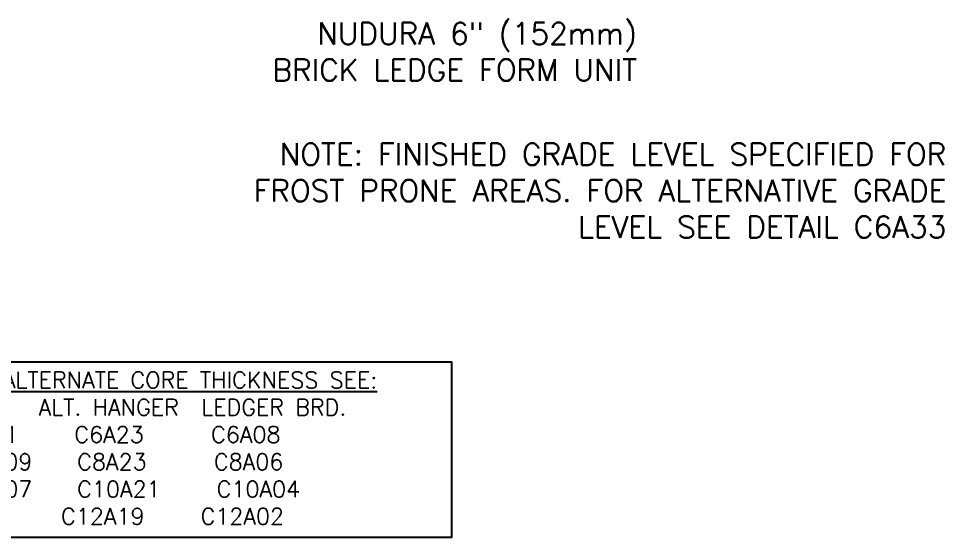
# Model space of a CAD drawing. Header units: inches. Extents: x 67 to 127, y -69.4 to 7.6.
# Drawn here: x 89.46 to 121.3, y -69.35 to -51.5 of the extents above; entities that cross this region are included whole.
import ezdxf

# ---------------------------------------------------------------- set-up
doc = ezdxf.new("R2010")
doc.units = ezdxf.units.IN
doc.header["$LTSCALE"] = 0.5
doc.header["$MEASUREMENT"] = 0
doc.layers.add('TEXT', color=4, linetype='Continuous')
doc.styles.add('ROMANS', font='romans.shx', dxfattribs={"height": 1.125})
doc.styles.get("Standard").update_dxf_attribs({"font": 'romans.shx', "height": 1.125})

msp = doc.modelspace()

# ---------------------------------------------------------------- linework, layer by layer
at = {"layer": 'TEXT'}
msp.add_lwpolyline([(86.688, -63.313), (104.349, -63.313), (104.349, -69.351), (86.688, -69.351)], dxfattribs=at)

# ---------------------------------------------------------------- texts
at = {"layer": 'TEXT', "char_height": 0.75, "attachment_point": 6, "style": 'ROMANS'}
for s, insert, width in [('NUDURA 6" (152mm) BRICK LEDGE FORM UNIT', (110.726, -52.641), 14.1509), ('\\A1;NOTE: FINISHED GRADE LEVEL SPECIFIED FOR FROST PRONE AREAS. FOR ALTERNATIVE GRADE LEVEL SEE DETAIL C6A33', (121.361, -57.417), 27.2137)]:
    msp.add_mtext(s, dxfattribs=dict(at, insert=insert, width=width))
at = {"layer": 'TEXT', "insert": (87.064, -66.279), "char_height": 0.5625, "width": 23.33295, "attachment_point": 4}
msp.add_mtext('{\\LFOR ALTERNATE CORE THICKNESS SEE:\\P}        ALT. HANGER  LEDGER BRD.\\PC8A11     C6A23      C6A08     \\PC10A09    C8A23      C8A06\\PC12A07    C10A21     C10A04\\P          C12A19     C12A02', dxfattribs=at)

doc.saveas('drawing.dxf')
